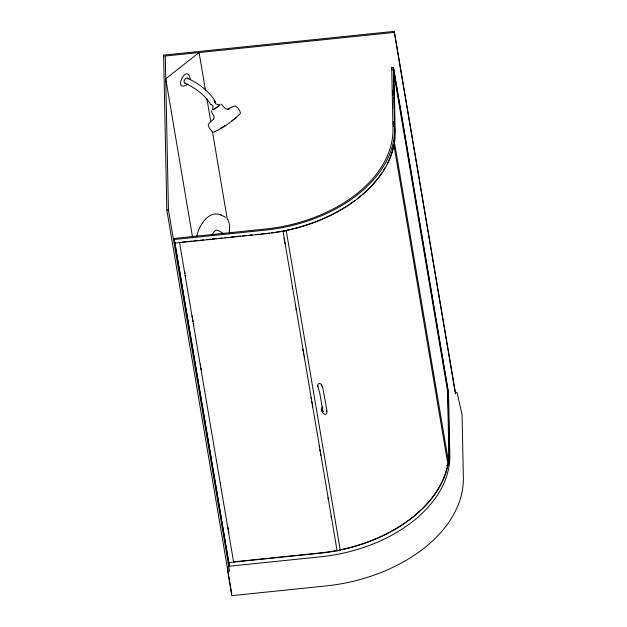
<?xml version="1.0" encoding="UTF-8"?>
<svg xmlns="http://www.w3.org/2000/svg" width="627" height="627" viewBox="0 0 627 627"><rect width="100%" height="100%" fill="white"/><g stroke="black" fill="none" stroke-linecap="round" stroke-linejoin="round"><path stroke-width="0.94" d="M190.294 79.292C186.948 61.313 171.657 94.183 187.857 84.12M229.443 230.234L229.717 224.983L227.742 219.129M196.886 236.034C198.783 225.477 209.23 209.199 221.582 215.241L220.626 214.779L225.563 217.232M211.605 110.673L211.754 112.249L214.152 116.536L213.611 119.726M448.086 465.375L448.744 463.188L394.704 143.693L394.054 145.872L448.086 465.375L446.51 465.297M323.195 410.959L322.921 411.97L319.746 392.964L317.646 385.644L318.022 384.273L319.355 383.418L321.51 384.241L323.007 388.787L326.855 410.246C328.274 419.494 317.858 410.881 322.78 406.837M321.275 386.052L321.659 384.68M214.489 102.491L215.155 101.237C208.619 90.735 198.508 83.415 187.457 78.21M213.862 118.793L209.732 122.461L208.211 124.82L209.159 127.759L212.435 131.944M236.018 117.515L231.59 121.027M220.226 128.723L225.273 125.486M227.562 109.161L232.97 106.457L235.313 106.096C237.899 107.483 240.055 110.43 240.47 113.346C232.813 121.23 223.377 127.751 213.376 132.321M228.165 109.341L229.216 108.996L227.781 109.31L225.469 108.8L221.55 104.38L220.712 104.2M219.066 105.124L216.464 107.538L212.921 109.553M211.683 104.497L210.703 104.497C204.606 94.497 194.919 87.764 184.495 82.842M228.463 574.442L166.837 210.084L163.639 55.113L394.305 31.35L455.445 392.815M394.305 31.35L394.328 32.432L165.269 56.03L168.444 209.92L229.584 571.385M166.837 210.084L168.444 209.92M174.431 238.409L265.229 229.051A130.534 86.495 -9.6 0 0 392.972 128.692L391.695 67.355M174.455 239.49L265.307 230.125A132.125 87.553 -9.6 0 0 394.571 128.559L393.309 67.191M182.277 242.069L186.164 241.669M188.108 241.466L192.003 241.066M193.947 240.87L197.834 240.47M200.75 240.165L203.665 239.867M206.589 239.569L210.476 239.161M212.42 238.965L216.307 238.566M218.251 238.362L222.138 237.962M225.062 237.664L227.977 237.359M230.893 237.061L234.78 236.661M236.724 236.457L240.619 236.058M242.563 235.862L246.45 235.454M249.366 235.156L252.281 234.859M255.197 234.553L259.092 234.153M261.036 233.957L264.923 233.557M174.972 243.096L265.919 233.722A132.125 87.553 -9.6 0 0 395.182 132.156L393.897 69.816M233.401 561.87L319.935 552.951A131.725 87.286 -9.6 0 0 336.989 550.443M228.087 562.685L319.95 553.226A132.125 87.553 -9.6 0 0 449.222 451.652L447.937 389.312L393.591 68.014M228.745 566.283L320.562 556.823A132.125 87.553 -9.6 0 0 449.833 455.249L448.564 393.881M223.698 233.597L218.125 230.462A4.867 2.821 -60.7 0 0 212.287 235.054M322.372 409.972L321.573 408.882M214.23 100.853L215.233 101.692L215.578 103.839L219.615 105.015A4.224 0.439 -34.9 0 1 216.315 107.844A4.224 0.439 -34.9 0 1 212.686 109.835L212.976 105.65L211.072 104.576M318.061 386.451L317.646 385.644M326.675 411.046L326.463 410.52L326.612 410.967M322.544 387.306L322.686 387.729M322.599 411.939L322.748 412.378M394.328 32.432L455.468 393.897M448.086 390.213L448.391 392.008M448.564 393.991L393.309 67.301L391.703 67.465L392.157 70.161M393.983 74.143L448.023 393.638M284.062 238.111L284.392 240.039M284.721 241.967L285.042 243.903M292.229 286.374L292.558 288.302M295.333 304.714L295.654 306.642M295.983 308.57L296.312 310.506M302.841 349.114L303.17 351.042M303.492 352.977L303.821 354.906M304.15 356.834L304.471 358.762M311 397.377L311.329 399.305M311.658 401.233L311.98 403.169M312.309 405.097L312.638 407.025M319.167 445.64L319.496 447.568M319.817 449.496L320.146 451.432M320.475 453.36L320.797 455.288M327.984 497.76L328.305 499.695M331.087 516.099L331.409 518.035M205.46 90.178L199.088 52.55L165.74 78.759L192.505 236.99M206.926 98.862L210.844 122.022M212.475 131.67L227.327 219.474M229.121 230.085L229.607 232.978M163.639 55.113L163.96 57.041M184.612 271.46L184.934 273.388M185.263 275.324L185.592 277.252M192.121 315.859L192.45 317.795M192.771 319.723L193.1 321.651M193.429 323.587L193.751 325.515M200.287 364.122L200.609 366.058M200.938 367.986L201.259 369.914M220.367 482.853L220.688 484.781M227.875 527.252L228.204 529.18M228.526 531.116L228.855 533.044M179.573 242.618L233.612 562.121M174.565 241.136L174.11 238.44L229.388 566.212L174.721 242.038M228.792 576.37L231.724 593.722M447.576 391.561L448.822 451.691A131.725 87.286 -9.6 0 1 448.368 460.367M393.521 71.094L393.678 78.853M394.062 97.279L394.297 108.918M394.697 128.308L394.783 132.187M392.706 90.421L392.808 95.296M393.348 121.575L393.45 126.442M227.789 567.043L228.04 572.913L231.763 595.65L325.719 585.971A140.699 93.227 -9.6 0 0 463.361 477.813L462.06 414.69L457.224 393.239A1.693 1.262 -1.2 0 0 455.343 392.212M185.318 83.038A2.759 1.599 -60.7 0 1 184.722 79.511A2.759 1.599 -60.7 0 1 187.888 79.026M394.626 137.964A131.725 87.286 -9.6 0 1 394.203 141.835M393.74 144.665A131.725 87.286 -9.6 0 1 392.502 150.033M391.985 151.82A131.725 87.286 -9.6 0 1 391.115 154.493M390.801 155.378A131.725 87.286 -9.6 0 1 387.376 163.333M385.072 167.621A131.725 87.286 -9.6 0 1 383.136 170.826M382.109 172.417A131.725 87.286 -9.6 0 1 357.79 198.218M354.757 200.53A131.725 87.286 -9.6 0 1 350.023 203.9M348.4 204.99A131.725 87.286 -9.6 0 1 331.009 214.959M330.147 215.382A131.725 87.286 -9.6 0 1 322.168 219.027M320.358 219.795A131.725 87.286 -9.6 0 1 316.706 221.26M315.781 221.621A131.725 87.286 -9.6 0 1 299.675 226.982M298.758 227.233A131.725 87.286 -9.6 0 1 286.704 230.187M284.83 230.579A131.725 87.286 -9.6 0 1 282.949 230.948M282.009 231.128A131.725 87.286 -9.6 0 1 275.394 232.249M273.497 232.523A131.725 87.286 -9.6 0 1 271.593 232.789M269.696 233.025A131.725 87.286 -9.6 0 1 266.843 233.354M447.607 465.054A131.725 87.286 -9.6 0 1 339.803 549.887M286.233 230.697L283.075 231.418L337.114 550.921L340.273 550.2L286.233 230.697"/></g></svg>
